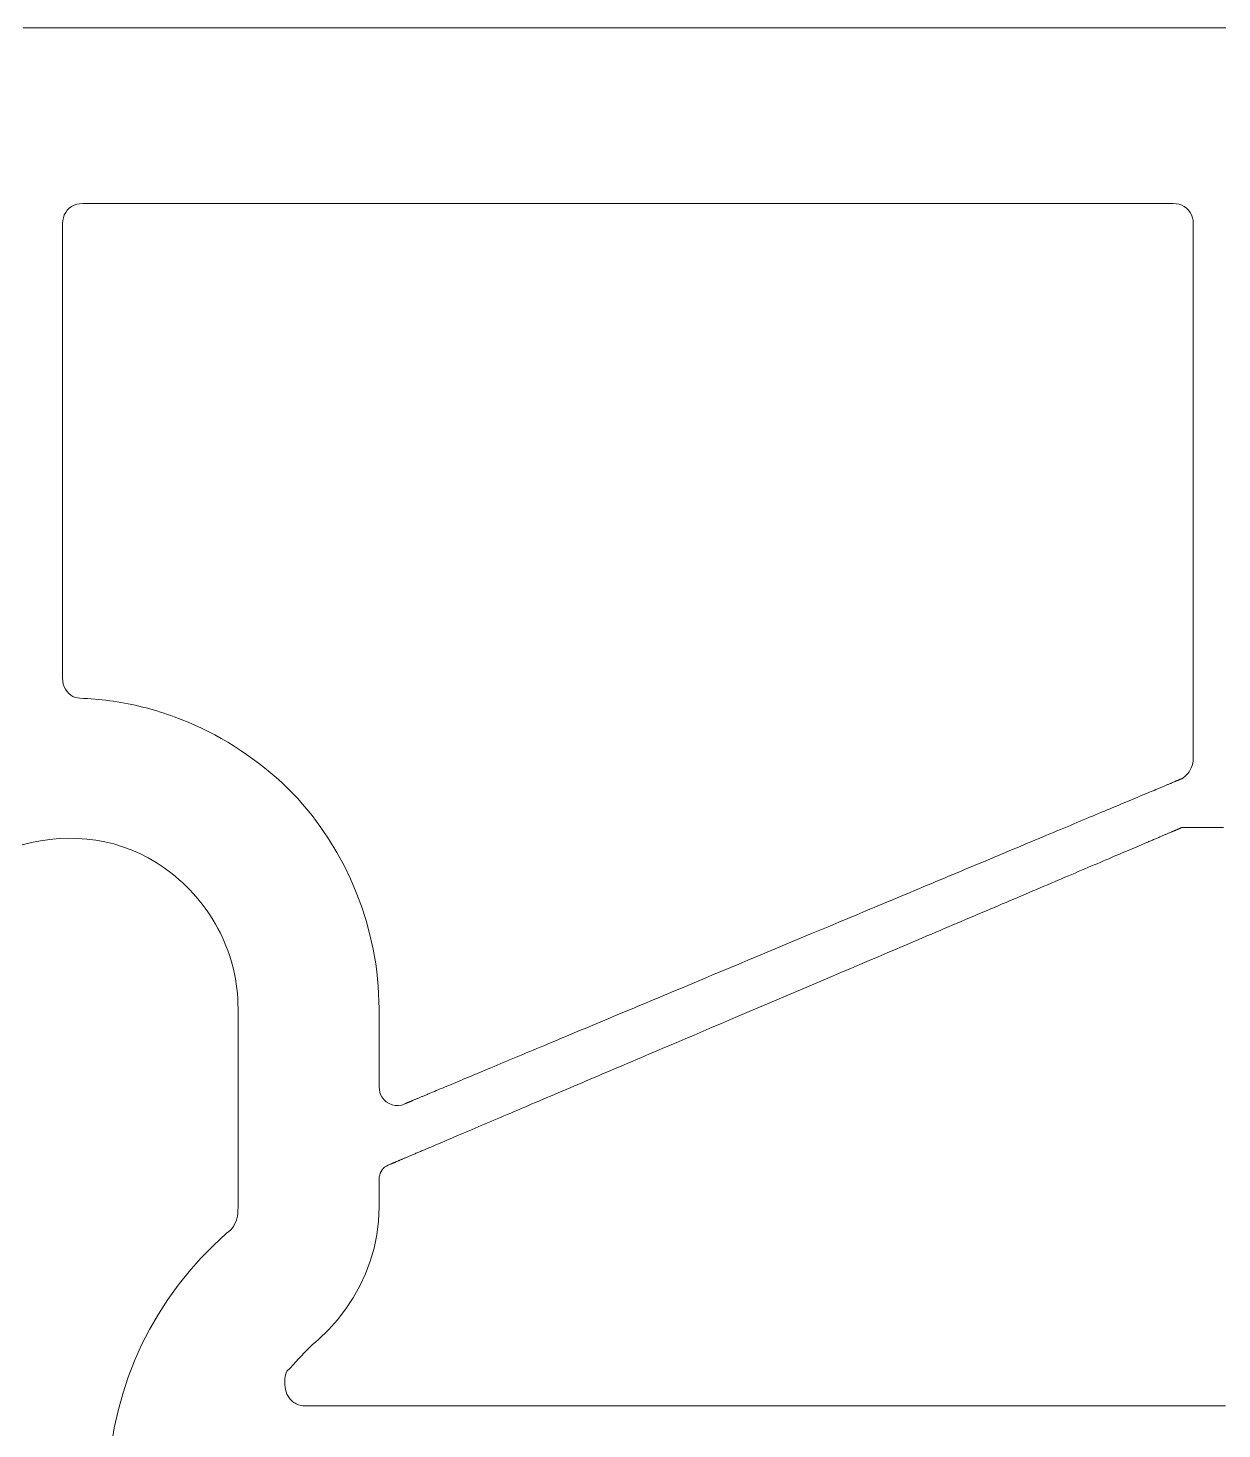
# Model space of a CAD drawing. Header units: millimetres. Extents: x -62 to 0, y 0 to 70.
# Drawn here: x -38.5 to -20.92, y 49.34 to 69.96 of the extents above; entities that cross this region are included whole.
import ezdxf

# ---------------------------------------------------------------- set-up
doc = ezdxf.new("R2010")
doc.units = ezdxf.units.MM
doc.header["$MEASUREMENT"] = 0
doc.layers.add('Layer 1', color=7, linetype='Continuous')

msp = doc.modelspace()

# ---------------------------------------------------------------- linework, layer by layer
at = {"layer": 'Layer 1', "lineweight": 18}
for points in [[(-38.566, 69.958), (-38.495, 69.958), (-38.351, 69.958), (-38.207, 69.958), (-38.063, 69.958), (-37.918, 69.958), (-37.773, 69.958), (-37.628, 69.958), (-37.482, 69.958), (-37.336, 69.958), (-37.19, 69.958), (-37.043, 69.958), (-36.896, 69.958), (-36.749, 69.958), (-36.601, 69.958), (-36.453, 69.958), (-36.305, 69.958), (-36.157, 69.958), (-36.008, 69.958), (-35.859, 69.958), (-35.71, 69.958), (-35.56, 69.958), (-35.411, 69.958), (-35.261, 69.958), (-35.11, 69.958), (-34.96, 69.958), (-34.809, 69.958), (-34.658, 69.958), (-34.507, 69.958), (-34.356, 69.958), (-34.204, 69.958), (-34.052, 69.958), (-33.9, 69.958), (-33.748, 69.958), (-33.595, 69.958), (-33.443, 69.958), (-33.29, 69.958), (-33.137, 69.958), (-32.984, 69.958), (-32.83, 69.958), (-32.677, 69.958), (-32.523, 69.958), (-32.369, 69.958), (-32.215, 69.958), (-32.061, 69.958), (-31.907, 69.958), (-31.752, 69.958), (-31.597, 69.958), (-31.443, 69.958), (-31.288, 69.958), (-31.133, 69.958), (-30.978, 69.958), (-30.822, 69.958), (-30.667, 69.958), (-30.511, 69.958), (-30.356, 69.958), (-30.2, 69.958), (-30.044, 69.958), (-29.733, 69.958), (-29.421, 69.958), (-29.108, 69.958), (-28.796, 69.958), (-28.483, 69.958), (-28.17, 69.958), (-27.857, 69.958), (-27.231, 69.958), (-26.604, 69.958), (-26.291, 69.958), (-25.978, 69.958), (-25.666, 69.958), (-25.353, 69.958), (-25.041, 69.958), (-24.729, 69.958), (-24.417, 69.958), (-24.261, 69.958), (-24.106, 69.958), (-23.95, 69.958), (-23.794, 69.958), (-23.639, 69.958), (-23.484, 69.958), (-23.329, 69.958), (-23.174, 69.958), (-23.019, 69.958), (-22.864, 69.958), (-22.709, 69.958), (-22.555, 69.958), (-22.401, 69.958), (-22.246, 69.958), (-22.092, 69.958), (-21.938, 69.958), (-21.785, 69.958), (-21.631, 69.958), (-21.478, 69.958), (-21.324, 69.958), (-21.171, 69.958), (-21.019, 69.958), (-20.866, 69.958)], [(-20.9, 58.192), (-20.93, 58.192), (-20.959, 58.192), (-20.986, 58.192), (-21.013, 58.192), (-21.04, 58.192), (-21.065, 58.192), (-21.089, 58.192), (-21.113, 58.192), (-21.135, 58.192), (-21.157, 58.192), (-21.168, 58.192), (-21.178, 58.192), (-21.188, 58.192), (-21.198, 58.192), (-21.207, 58.192), (-21.217, 58.192), (-21.226, 58.192), (-21.235, 58.192), (-21.243, 58.192), (-21.252, 58.192), (-21.26, 58.192), (-21.268, 58.192), (-21.275, 58.192), (-21.283, 58.192), (-21.29, 58.192), (-21.297, 58.192), (-21.303, 58.192), (-21.31, 58.192), (-21.316, 58.192), (-21.322, 58.192), (-21.328, 58.192), (-21.333, 58.192), (-21.338, 58.192), (-21.343, 58.192), (-21.348, 58.192), (-21.352, 58.192), (-21.356, 58.192), (-21.36, 58.192), (-21.364, 58.192), (-21.367, 58.192), (-21.37, 58.192), (-21.373, 58.192), (-21.376, 58.192), (-21.378, 58.192), (-21.38, 58.192), (-21.382, 58.192), (-21.383, 58.192), (-21.384, 58.192), (-21.385, 58.192), (-21.386, 58.192), (-21.386, 58.192), (-21.387, 58.192), (-21.398, 58.192), (-21.41, 58.192), (-21.421, 58.192), (-21.433, 58.192), (-21.444, 58.192), (-21.456, 58.192), (-21.467, 58.192), (-21.479, 58.192), (-21.49, 58.192), (-21.502, 58.192), (-21.514, 58.192), (-21.514, 58.192), (-21.514, 58.192), (-21.515, 58.192), (-21.516, 58.191), (-21.517, 58.191), (-21.518, 58.19), (-21.52, 58.189), (-21.522, 58.189), (-21.524, 58.188), (-21.527, 58.187), (-21.529, 58.185), (-21.532, 58.184), (-21.536, 58.183), (-21.539, 58.181), (-21.543, 58.18), (-21.547, 58.178), (-21.551, 58.176), (-21.556, 58.174), (-21.561, 58.172), (-21.566, 58.17), (-21.571, 58.168), (-21.576, 58.166), (-21.582, 58.163), (-21.588, 58.161), (-21.594, 58.158), (-21.601, 58.155), (-21.607, 58.152), (-21.614, 58.149), (-21.621, 58.146), (-21.629, 58.143), (-21.637, 58.14), (-21.644, 58.137), (-21.653, 58.133), (-21.661, 58.13), (-21.669, 58.126), (-21.678, 58.122), (-21.687, 58.118), (-21.697, 58.114), (-21.706, 58.11), (-21.716, 58.106), (-21.726, 58.102), (-21.736, 58.098), (-21.746, 58.093), (-21.757, 58.089), (-21.768, 58.084), (-21.779, 58.079), (-21.79, 58.075), (-21.801, 58.07), (-21.813, 58.065), (-21.825, 58.06), (-21.837, 58.055), (-21.85, 58.049), (-21.862, 58.044), (-21.875, 58.039), (-21.888, 58.033), (-21.901, 58.027), (-21.914, 58.022), (-21.928, 58.016), (-21.942, 58.01), (-21.956, 58.004), (-21.97, 57.998), (-21.985, 57.992), (-21.999, 57.986), (-22.014, 57.979), (-22.044, 57.967), (-22.075, 57.953), (-22.107, 57.94), (-22.14, 57.926), (-22.173, 57.912), (-22.207, 57.897), (-22.242, 57.882), (-22.278, 57.867), (-22.314, 57.852), (-22.351, 57.836), (-22.389, 57.82), (-22.427, 57.804), (-22.467, 57.787), (-22.507, 57.77), (-22.547, 57.753), (-22.588, 57.735), (-22.63, 57.717), (-22.673, 57.699), (-22.716, 57.681), (-22.76, 57.662), (-22.804, 57.643), (-22.85, 57.624), (-22.895, 57.605), (-22.942, 57.585), (-22.989, 57.565), (-23.036, 57.545), (-23.084, 57.524), (-23.133, 57.504), (-23.182, 57.483), (-23.232, 57.462), (-23.282, 57.44), (-23.333, 57.419), (-23.385, 57.397), (-23.437, 57.375), (-23.489, 57.352), (-23.542, 57.33), (-23.596, 57.307), (-23.65, 57.284), (-23.704, 57.261), (-23.759, 57.237), (-23.814, 57.214), (-23.87, 57.19), (-23.927, 57.166), (-23.983, 57.142), (-24.041, 57.118), (-24.098, 57.093), (-24.156, 57.069), (-24.215, 57.044), (-24.274, 57.019), (-24.333, 56.994), (-24.392, 56.968), (-24.452, 56.943), (-24.513, 56.917), (-24.573, 56.891), (-24.635, 56.865), (-24.696, 56.839), (-24.758, 56.813), (-24.82, 56.787), (-24.882, 56.76), (-24.945, 56.733), (-25.008, 56.707), (-25.071, 56.68), (-25.135, 56.653), (-25.198, 56.625), (-25.263, 56.598), (-25.327, 56.571), (-25.392, 56.543), (-25.456, 56.516), (-25.521, 56.488), (-25.587, 56.46), (-25.652, 56.433), (-25.718, 56.405), (-25.85, 56.348), (-25.983, 56.292), (-26.116, 56.235), (-26.25, 56.178), (-26.385, 56.121), (-26.52, 56.064), (-26.656, 56.006), (-26.791, 55.948), (-27.064, 55.832), (-27.337, 55.716), (-27.609, 55.6), (-27.882, 55.485), (-28.018, 55.427), (-28.153, 55.369), (-28.288, 55.312), (-28.423, 55.255), (-28.557, 55.198), (-28.69, 55.141), (-28.823, 55.084), (-28.955, 55.028), (-29.021, 55), (-29.086, 54.972), (-29.152, 54.945), (-29.217, 54.917), (-29.282, 54.889), (-29.346, 54.862), (-29.411, 54.835), (-29.475, 54.807), (-29.539, 54.78), (-29.602, 54.753), (-29.665, 54.726), (-29.728, 54.699), (-29.791, 54.673), (-29.853, 54.646), (-29.916, 54.62), (-29.977, 54.594), (-30.039, 54.568), (-30.1, 54.542), (-30.16, 54.516), (-30.221, 54.49), (-30.281, 54.465), (-30.34, 54.439), (-30.4, 54.414), (-30.459, 54.389), (-30.517, 54.364), (-30.575, 54.34), (-30.633, 54.315), (-30.69, 54.291), (-30.747, 54.267), (-30.803, 54.243), (-30.859, 54.219), (-30.914, 54.195), (-30.969, 54.172), (-31.024, 54.149), (-31.078, 54.126), (-31.131, 54.103), (-31.184, 54.081), (-31.236, 54.058), (-31.288, 54.036), (-31.34, 54.014), (-31.391, 53.993), (-31.441, 53.971), (-31.491, 53.95), (-31.54, 53.929), (-31.589, 53.908), (-31.637, 53.888), (-31.685, 53.868), (-31.732, 53.848), (-31.778, 53.828), (-31.824, 53.809), (-31.869, 53.789), (-31.913, 53.771), (-31.957, 53.752), (-32, 53.733), (-32.043, 53.715), (-32.085, 53.698), (-32.126, 53.68), (-32.167, 53.663), (-32.207, 53.646), (-32.246, 53.629), (-32.284, 53.613), (-32.322, 53.597), (-32.359, 53.581), (-32.395, 53.565), (-32.431, 53.55), (-32.466, 53.536), (-32.5, 53.521), (-32.533, 53.507), (-32.566, 53.493), (-32.598, 53.479), (-32.629, 53.466), (-32.659, 53.453), (-32.674, 53.447), (-32.689, 53.441), (-32.703, 53.435), (-32.717, 53.429), (-32.731, 53.423), (-32.745, 53.417), (-32.759, 53.411), (-32.772, 53.405), (-32.785, 53.4), (-32.798, 53.394), (-32.811, 53.389), (-32.824, 53.383), (-32.836, 53.378), (-32.848, 53.373), (-32.86, 53.368), (-32.872, 53.363), (-32.883, 53.358), (-32.894, 53.353), (-32.906, 53.349), (-32.916, 53.344), (-32.927, 53.34), (-32.937, 53.335), (-32.948, 53.331), (-32.957, 53.327), (-32.967, 53.322), (-32.977, 53.318), (-32.986, 53.314), (-32.995, 53.311), (-33.004, 53.307), (-33.012, 53.303), (-33.021, 53.3), (-33.029, 53.296), (-33.037, 53.293), (-33.044, 53.29), (-33.052, 53.286), (-33.059, 53.283), (-33.066, 53.28), (-33.073, 53.278), (-33.079, 53.275), (-33.085, 53.272), (-33.091, 53.27), (-33.097, 53.267), (-33.102, 53.265), (-33.108, 53.263), (-33.113, 53.261), (-33.117, 53.259), (-33.122, 53.257), (-33.126, 53.255), (-33.13, 53.253), (-33.134, 53.252), (-33.137, 53.25), (-33.141, 53.249), (-33.144, 53.247), (-33.146, 53.246), (-33.149, 53.245), (-33.151, 53.244), (-33.153, 53.243), (-33.155, 53.243), (-33.156, 53.242), (-33.157, 53.242), (-33.158, 53.241), (-33.159, 53.241), (-33.159, 53.241), (-33.16, 53.241), (-33.192, 53.228), (-33.221, 53.213), (-33.246, 53.196), (-33.267, 53.178), (-33.284, 53.157), (-33.299, 53.134), (-33.31, 53.108), (-33.319, 53.081), (-33.325, 53.052), (-33.328, 53.02), (-33.329, 52.987), (-33.329, 52.978), (-33.329, 52.954), (-33.329, 52.917), (-33.329, 52.872), (-33.329, 52.822), (-33.329, 52.77), (-33.329, 52.72), (-33.329, 52.675), (-33.329, 52.639), (-33.329, 52.615), (-33.329, 52.606), (-33.337, 52.4), (-33.362, 52.199), (-33.402, 52.003), (-33.457, 51.812), (-33.527, 51.627), (-33.611, 51.448), (-33.708, 51.276), (-33.818, 51.111), (-33.94, 50.952), (-34.074, 50.802), (-34.218, 50.659), (-34.264, 50.623), (-34.307, 50.586), (-34.349, 50.546), (-34.39, 50.506), (-34.431, 50.464), (-34.472, 50.42), (-34.512, 50.376), (-34.553, 50.331), (-34.595, 50.286), (-34.639, 50.24), (-34.684, 50.194), (-34.695, 50.169), (-34.703, 50.143), (-34.709, 50.116), (-34.714, 50.086), (-34.716, 50.056), (-34.716, 50.024), (-34.714, 49.991), (-34.709, 49.958), (-34.703, 49.924), (-34.695, 49.889), (-34.684, 49.855), (-34.676, 49.84), (-34.668, 49.825), (-34.658, 49.811), (-34.647, 49.796), (-34.636, 49.782), (-34.624, 49.769), (-34.61, 49.756), (-34.596, 49.744), (-34.581, 49.733), (-34.565, 49.723), (-34.549, 49.714), (-34.531, 49.705), (-34.513, 49.699), (-34.493, 49.693), (-34.473, 49.689), (-34.452, 49.686), (-34.43, 49.686), (-34.43, 49.686), (-34.43, 49.686), (-34.429, 49.686), (-34.429, 49.686), (-34.428, 49.686), (-34.428, 49.686), (-34.427, 49.686), (-34.426, 49.686), (-34.424, 49.686), (-34.423, 49.686), (-34.421, 49.686), (-34.42, 49.686), (-34.418, 49.686), (-34.416, 49.686), (-34.414, 49.686), (-34.412, 49.686), (-34.41, 49.686), (-34.407, 49.686), (-34.405, 49.686), (-34.402, 49.686), (-34.399, 49.686), (-34.396, 49.686), (-34.393, 49.686), (-34.389, 49.686), (-34.386, 49.686), (-34.382, 49.686), (-34.379, 49.686), (-34.375, 49.686), (-34.371, 49.686), (-34.367, 49.686), (-34.363, 49.686), (-34.358, 49.686), (-34.354, 49.686), (-34.349, 49.686), (-34.344, 49.686), (-34.339, 49.686), (-34.334, 49.686), (-34.329, 49.686), (-34.324, 49.686), (-34.318, 49.686), (-34.313, 49.686), (-34.307, 49.686), (-34.301, 49.686), (-34.295, 49.686), (-34.289, 49.686), (-34.283, 49.686), (-34.277, 49.686), (-34.27, 49.686), (-34.263, 49.686), (-34.257, 49.686), (-34.25, 49.686), (-34.243, 49.686), (-34.236, 49.686), (-34.228, 49.686), (-34.221, 49.686), (-34.213, 49.686), (-34.206, 49.686), (-34.198, 49.686), (-34.19, 49.686), (-34.182, 49.686), (-34.174, 49.686), (-34.166, 49.686), (-34.157, 49.686), (-34.149, 49.686), (-34.14, 49.686), (-34.131, 49.686), (-34.122, 49.686), (-34.113, 49.686), (-34.104, 49.686), (-34.095, 49.686), (-34.085, 49.686), (-34.076, 49.686), (-34.066, 49.686), (-34.056, 49.686), (-34.046, 49.686), (-34.036, 49.686), (-34.026, 49.686), (-34.016, 49.686), (-34.005, 49.686), (-33.995, 49.686), (-33.984, 49.686), (-33.974, 49.686), (-33.963, 49.686), (-33.952, 49.686), (-33.941, 49.686), (-33.929, 49.686), (-33.918, 49.686), (-33.906, 49.686), (-33.895, 49.686), (-33.883, 49.686), (-33.871, 49.686), (-33.859, 49.686), (-33.847, 49.686), (-33.835, 49.686), (-33.823, 49.686), (-33.81, 49.686), (-33.798, 49.686), (-33.785, 49.686), (-33.772, 49.686), (-33.76, 49.686), (-33.747, 49.686), (-33.733, 49.686), (-33.72, 49.686), (-33.707, 49.686), (-33.693, 49.686), (-33.68, 49.686), (-33.666, 49.686), (-33.652, 49.686), (-33.638, 49.686), (-33.624, 49.686), (-33.61, 49.686), (-33.596, 49.686), (-33.582, 49.686), (-33.567, 49.686), (-33.553, 49.686), (-33.538, 49.686), (-33.523, 49.686), (-33.508, 49.686), (-33.493, 49.686), (-33.478, 49.686), (-33.447, 49.686), (-33.416, 49.686), (-33.385, 49.686), (-33.353, 49.686), (-33.32, 49.686), (-33.288, 49.686), (-33.255, 49.686), (-33.221, 49.686), (-33.187, 49.686), (-33.152, 49.686), (-33.117, 49.686), (-33.082, 49.686), (-33.046, 49.686), (-33.01, 49.686), (-32.974, 49.686), (-32.937, 49.686), (-32.9, 49.686), (-32.862, 49.686), (-32.824, 49.686), (-32.785, 49.686), (-32.746, 49.686), (-32.707, 49.686), (-32.667, 49.686), (-32.627, 49.686), (-32.587, 49.686), (-32.546, 49.686), (-32.504, 49.686), (-32.463, 49.686), (-32.421, 49.686), (-32.378, 49.686), (-32.336, 49.686), (-32.293, 49.686), (-32.249, 49.686), (-32.205, 49.686), (-32.161, 49.686), (-32.116, 49.686), (-32.072, 49.686), (-32.026, 49.686), (-31.981, 49.686), (-31.935, 49.686), (-31.888, 49.686), (-31.842, 49.686), (-31.794, 49.686), (-31.747, 49.686), (-31.699, 49.686), (-31.651, 49.686), (-31.603, 49.686), (-31.554, 49.686), (-31.505, 49.686), (-31.456, 49.686), (-31.406, 49.686), (-31.356, 49.686), (-31.306, 49.686), (-31.255, 49.686), (-31.204, 49.686), (-31.153, 49.686), (-31.101, 49.686), (-31.049, 49.686), (-30.997, 49.686), (-30.944, 49.686), (-30.891, 49.686), (-30.838, 49.686), (-30.785, 49.686), (-30.731, 49.686), (-30.677, 49.686), (-30.622, 49.686), (-30.568, 49.686), (-30.513, 49.686), (-30.458, 49.686), (-30.402, 49.686), (-30.346, 49.686), (-30.29, 49.686), (-30.234, 49.686), (-30.177, 49.686), (-30.12, 49.686), (-30.063, 49.686), (-30.006, 49.686), (-29.948, 49.686), (-29.89, 49.686), (-29.832, 49.686), (-29.773, 49.686), (-29.714, 49.686), (-29.655, 49.686), (-29.596, 49.686), (-29.537, 49.686), (-29.477, 49.686), (-29.417, 49.686), (-29.357, 49.686), (-29.296, 49.686), (-29.235, 49.686), (-29.174, 49.686), (-29.113, 49.686), (-29.052, 49.686), (-28.99, 49.686), (-28.928, 49.686), (-28.866, 49.686), (-28.804, 49.686), (-28.741, 49.686), (-28.678, 49.686), (-28.615, 49.686), (-28.552, 49.686), (-28.489, 49.686), (-28.425, 49.686), (-28.361, 49.686), (-28.297, 49.686), (-28.233, 49.686), (-28.168, 49.686), (-28.104, 49.686), (-28.039, 49.686), (-27.974, 49.686), (-27.908, 49.686), (-27.843, 49.686), (-27.777, 49.686), (-27.712, 49.686), (-27.646, 49.686), (-27.579, 49.686), (-27.513, 49.686), (-27.446, 49.686), (-27.38, 49.686), (-27.313, 49.686), (-27.246, 49.686), (-27.179, 49.686), (-27.111, 49.686), (-27.044, 49.686), (-26.976, 49.686), (-26.908, 49.686), (-26.84, 49.686), (-26.772, 49.686), (-26.703, 49.686), (-26.635, 49.686), (-26.566, 49.686), (-26.498, 49.686), (-26.429, 49.686), (-26.36, 49.686), (-26.29, 49.686), (-26.221, 49.686), (-26.152, 49.686), (-26.082, 49.686), (-26.012, 49.686), (-25.942, 49.686), (-25.872, 49.686), (-25.802, 49.686), (-25.732, 49.686), (-25.662, 49.686), (-25.591, 49.686), (-25.52, 49.686), (-25.379, 49.686), (-25.237, 49.686), (-25.095, 49.686), (-24.952, 49.686), (-24.809, 49.686), (-24.665, 49.686), (-24.521, 49.686), (-24.377, 49.686), (-24.233, 49.686), (-24.088, 49.686), (-23.943, 49.686), (-23.798, 49.686), (-23.652, 49.686), (-23.507, 49.686), (-23.361, 49.686), (-23.215, 49.686), (-23.068, 49.686), (-22.922, 49.686), (-22.775, 49.686), (-22.482, 49.686), (-22.188, 49.686), (-21.895, 49.686), (-21.601, 49.686), (-21.307, 49.686), (-21.014, 49.686), (-20.867, 49.686)], [(-37.267, 49.104), (-37.225, 49.36), (-37.17, 49.612), (-37.102, 49.861), (-37.021, 50.105), (-36.928, 50.345), (-36.823, 50.58), (-36.706, 50.809), (-36.577, 51.032), (-36.437, 51.249), (-36.286, 51.46), (-36.123, 51.663), (-35.95, 51.858), (-35.767, 52.046), (-35.573, 52.225), (-35.541, 52.249), (-35.512, 52.275), (-35.488, 52.304), (-35.467, 52.334), (-35.449, 52.367), (-35.434, 52.401), (-35.423, 52.438), (-35.414, 52.477), (-35.409, 52.518), (-35.405, 52.561), (-35.404, 52.606), (-35.404, 52.606), (-35.404, 52.608), (-35.404, 52.611), (-35.404, 52.614), (-35.404, 52.619), (-35.404, 52.624), (-35.404, 52.631), (-35.404, 52.639), (-35.404, 52.656), (-35.404, 52.678), (-35.404, 52.703), (-35.404, 52.731), (-35.404, 52.763), (-35.404, 52.797), (-35.404, 52.835), (-35.404, 52.875), (-35.404, 52.918), (-35.404, 52.964), (-35.404, 53.012), (-35.404, 53.062), (-35.404, 53.114), (-35.404, 53.169), (-35.404, 53.225), (-35.404, 53.283), (-35.404, 53.343), (-35.404, 53.404), (-35.404, 53.466), (-35.404, 53.53), (-35.404, 53.66), (-35.404, 53.794), (-35.404, 53.929), (-35.404, 54.066), (-35.404, 54.203), (-35.404, 54.338), (-35.404, 54.472), (-35.404, 54.602), (-35.404, 54.666), (-35.404, 54.728), (-35.404, 54.789), (-35.404, 54.849), (-35.404, 54.907), (-35.404, 54.963), (-35.404, 55.017), (-35.404, 55.07), (-35.404, 55.12), (-35.404, 55.168), (-35.404, 55.213), (-35.404, 55.257), (-35.404, 55.297), (-35.404, 55.334), (-35.404, 55.369), (-35.404, 55.401), (-35.404, 55.429), (-35.404, 55.454), (-35.404, 55.475), (-35.404, 55.493), (-35.404, 55.501), (-35.404, 55.507), (-35.404, 55.513), (-35.404, 55.518), (-35.404, 55.521), (-35.404, 55.524), (-35.404, 55.525), (-35.404, 55.526), (-35.405, 55.601), (-35.409, 55.676), (-35.414, 55.75), (-35.422, 55.823), (-35.431, 55.896), (-35.443, 55.968), (-35.457, 56.04), (-35.473, 56.111), (-35.491, 56.181), (-35.511, 56.25), (-35.532, 56.318), (-35.556, 56.386), (-35.582, 56.453), (-35.609, 56.519), (-35.638, 56.583), (-35.669, 56.647), (-35.701, 56.71), (-35.736, 56.772), (-35.772, 56.833), (-35.809, 56.893), (-35.849, 56.952), (-35.89, 57.009), (-35.932, 57.066), (-35.976, 57.121), (-36.021, 57.175), (-36.068, 57.227), (-36.116, 57.279), (-36.166, 57.329), (-36.217, 57.378), (-36.27, 57.425), (-36.323, 57.471), (-36.378, 57.515), (-36.492, 57.601), (-36.609, 57.679), (-36.729, 57.749), (-36.852, 57.811), (-36.977, 57.865), (-37.105, 57.912), (-37.234, 57.952), (-37.366, 57.983), (-37.498, 58.008), (-37.632, 58.024), (-37.767, 58.034), (-37.902, 58.036), (-38.038, 58.031), (-38.174, 58.018), (-38.31, 57.999), (-38.445, 57.972), (-38.58, 57.938)]]:
    msp.add_lwpolyline(points, dxfattribs=at)
msp.add_lwpolyline([(-33.329, 55.526), (-33.329, 55.523), (-33.329, 55.513), (-33.329, 55.498), (-33.329, 55.477), (-33.329, 55.451), (-33.329, 55.421), (-33.329, 55.386), (-33.329, 55.347), (-33.329, 55.306), (-33.329, 55.261), (-33.329, 55.164), (-33.329, 55.061), (-33.329, 54.955), (-33.329, 54.848), (-33.329, 54.745), (-33.329, 54.648), (-33.329, 54.604), (-33.329, 54.562), (-33.329, 54.523), (-33.329, 54.489), (-33.329, 54.458), (-33.329, 54.432), (-33.329, 54.412), (-33.329, 54.396), (-33.329, 54.387), (-33.329, 54.383), (-33.324, 54.328), (-33.31, 54.277), (-33.287, 54.232), (-33.257, 54.192), (-33.222, 54.159), (-33.181, 54.133), (-33.137, 54.115), (-33.091, 54.105), (-33.043, 54.103), (-32.995, 54.111), (-32.948, 54.129), (-32.948, 54.129), (-32.947, 54.13), (-32.947, 54.13), (-32.946, 54.13), (-32.945, 54.131), (-32.943, 54.131), (-32.942, 54.132), (-32.94, 54.133), (-32.937, 54.134), (-32.935, 54.135), (-32.932, 54.136), (-32.929, 54.137), (-32.926, 54.138), (-32.923, 54.14), (-32.919, 54.141), (-32.915, 54.143), (-32.911, 54.145), (-32.906, 54.147), (-32.902, 54.149), (-32.897, 54.151), (-32.892, 54.153), (-32.886, 54.155), (-32.881, 54.157), (-32.875, 54.16), (-32.869, 54.162), (-32.862, 54.165), (-32.856, 54.168), (-32.849, 54.171), (-32.842, 54.174), (-32.835, 54.177), (-32.827, 54.18), (-32.819, 54.183), (-32.812, 54.186), (-32.803, 54.19), (-32.795, 54.193), (-32.786, 54.197), (-32.777, 54.201), (-32.768, 54.205), (-32.759, 54.208), (-32.749, 54.212), (-32.74, 54.216), (-32.73, 54.221), (-32.719, 54.225), (-32.709, 54.229), (-32.698, 54.234), (-32.688, 54.238), (-32.677, 54.243), (-32.665, 54.248), (-32.654, 54.252), (-32.642, 54.257), (-32.63, 54.262), (-32.618, 54.267), (-32.606, 54.273), (-32.593, 54.278), (-32.58, 54.283), (-32.567, 54.289), (-32.541, 54.3), (-32.514, 54.311), (-32.486, 54.323), (-32.457, 54.335), (-32.427, 54.347), (-32.396, 54.36), (-32.365, 54.373), (-32.333, 54.387), (-32.3, 54.4), (-32.267, 54.414), (-32.233, 54.429), (-32.198, 54.443), (-32.162, 54.458), (-32.126, 54.473), (-32.088, 54.489), (-32.051, 54.505), (-32.012, 54.521), (-31.973, 54.537), (-31.933, 54.554), (-31.893, 54.571), (-31.852, 54.588), (-31.81, 54.605), (-31.767, 54.623), (-31.724, 54.641), (-31.681, 54.659), (-31.636, 54.678), (-31.591, 54.697), (-31.546, 54.716), (-31.5, 54.735), (-31.453, 54.755), (-31.406, 54.774), (-31.358, 54.794), (-31.31, 54.815), (-31.261, 54.835), (-31.211, 54.856), (-31.161, 54.877), (-31.111, 54.898), (-31.06, 54.919), (-31.008, 54.941), (-30.956, 54.962), (-30.904, 54.984), (-30.851, 55.007), (-30.797, 55.029), (-30.743, 55.051), (-30.689, 55.074), (-30.634, 55.097), (-30.579, 55.12), (-30.523, 55.144), (-30.467, 55.167), (-30.41, 55.191), (-30.353, 55.215), (-30.296, 55.239), (-30.238, 55.263), (-30.18, 55.287), (-30.121, 55.312), (-30.063, 55.336), (-30.003, 55.361), (-29.944, 55.386), (-29.884, 55.411), (-29.823, 55.436), (-29.763, 55.462), (-29.702, 55.487), (-29.641, 55.513), (-29.579, 55.538), (-29.517, 55.564), (-29.455, 55.59), (-29.393, 55.616), (-29.33, 55.643), (-29.267, 55.669), (-29.204, 55.695), (-29.14, 55.722), (-29.077, 55.748), (-29.013, 55.775), (-28.949, 55.802), (-28.82, 55.856), (-28.69, 55.91), (-28.56, 55.965), (-28.429, 56.019), (-28.297, 56.075), (-28.165, 56.13), (-28.032, 56.185), (-27.899, 56.241), (-27.766, 56.297), (-27.499, 56.408), (-27.231, 56.52), (-26.963, 56.633), (-26.695, 56.744), (-26.562, 56.8), (-26.429, 56.856), (-26.297, 56.911), (-26.164, 56.966), (-26.033, 57.022), (-25.902, 57.076), (-25.771, 57.131), (-25.642, 57.185), (-25.513, 57.239), (-25.449, 57.266), (-25.385, 57.293), (-25.321, 57.319), (-25.258, 57.346), (-25.194, 57.372), (-25.131, 57.398), (-25.069, 57.425), (-25.006, 57.451), (-24.944, 57.477), (-24.882, 57.503), (-24.821, 57.528), (-24.76, 57.554), (-24.699, 57.579), (-24.638, 57.605), (-24.578, 57.63), (-24.518, 57.655), (-24.458, 57.68), (-24.399, 57.705), (-24.34, 57.729), (-24.282, 57.754), (-24.223, 57.778), (-24.166, 57.802), (-24.108, 57.826), (-24.051, 57.85), (-23.995, 57.874), (-23.939, 57.897), (-23.883, 57.921), (-23.828, 57.944), (-23.773, 57.967), (-23.718, 57.99), (-23.664, 58.012), (-23.611, 58.034), (-23.558, 58.057), (-23.505, 58.079), (-23.453, 58.1), (-23.402, 58.122), (-23.351, 58.143), (-23.3, 58.164), (-23.25, 58.185), (-23.201, 58.206), (-23.152, 58.226), (-23.103, 58.247), (-23.056, 58.267), (-23.008, 58.286), (-22.962, 58.306), (-22.916, 58.325), (-22.87, 58.344), (-22.825, 58.363), (-22.781, 58.382), (-22.737, 58.4), (-22.694, 58.418), (-22.652, 58.436), (-22.61, 58.453), (-22.569, 58.47), (-22.528, 58.487), (-22.488, 58.504), (-22.449, 58.52), (-22.411, 58.536), (-22.373, 58.552), (-22.336, 58.568), (-22.3, 58.583), (-22.264, 58.598), (-22.229, 58.612), (-22.195, 58.627), (-22.161, 58.641), (-22.128, 58.654), (-22.096, 58.668), (-22.065, 58.681), (-22.035, 58.694), (-22.005, 58.706), (-21.976, 58.718), (-21.948, 58.73), (-21.921, 58.741), (-21.894, 58.752), (-21.881, 58.758), (-21.868, 58.763), (-21.856, 58.768), (-21.843, 58.774), (-21.831, 58.779), (-21.819, 58.784), (-21.808, 58.789), (-21.796, 58.793), (-21.785, 58.798), (-21.774, 58.803), (-21.763, 58.807), (-21.752, 58.812), (-21.742, 58.816), (-21.732, 58.82), (-21.722, 58.825), (-21.712, 58.829), (-21.703, 58.833), (-21.693, 58.836), (-21.684, 58.84), (-21.675, 58.844), (-21.667, 58.848), (-21.658, 58.851), (-21.65, 58.855), (-21.642, 58.858), (-21.634, 58.861), (-21.627, 58.864), (-21.619, 58.867), (-21.612, 58.87), (-21.606, 58.873), (-21.599, 58.876), (-21.593, 58.879), (-21.587, 58.881), (-21.581, 58.884), (-21.575, 58.886), (-21.57, 58.888), (-21.565, 58.89), (-21.56, 58.892), (-21.555, 58.894), (-21.551, 58.896), (-21.546, 58.898), (-21.542, 58.9), (-21.539, 58.901), (-21.535, 58.903), (-21.532, 58.904), (-21.529, 58.905), (-21.527, 58.906), (-21.524, 58.907), (-21.522, 58.908), (-21.52, 58.909), (-21.518, 58.91), (-21.517, 58.91), (-21.516, 58.911), (-21.515, 58.911), (-21.514, 58.911), (-21.514, 58.912), (-21.514, 58.912), (-21.491, 58.925), (-21.468, 58.943), (-21.446, 58.963), (-21.425, 58.987), (-21.406, 59.014), (-21.389, 59.043), (-21.374, 59.073), (-21.361, 59.106), (-21.352, 59.139), (-21.346, 59.173), (-21.344, 59.208), (-21.344, 59.208), (-21.344, 59.209), (-21.344, 59.211), (-21.344, 59.214), (-21.344, 59.217), (-21.344, 59.221), (-21.344, 59.225), (-21.344, 59.23), (-21.344, 59.236), (-21.344, 59.243), (-21.344, 59.25), (-21.344, 59.258), (-21.344, 59.267), (-21.344, 59.276), (-21.344, 59.286), (-21.344, 59.296), (-21.344, 59.307), (-21.344, 59.319), (-21.344, 59.332), (-21.344, 59.345), (-21.344, 59.358), (-21.344, 59.372), (-21.344, 59.387), (-21.344, 59.402), (-21.344, 59.418), (-21.344, 59.435), (-21.344, 59.452), (-21.344, 59.47), (-21.344, 59.488), (-21.344, 59.507), (-21.344, 59.526), (-21.344, 59.546), (-21.344, 59.567), (-21.344, 59.588), (-21.344, 59.609), (-21.344, 59.631), (-21.344, 59.654), (-21.344, 59.677), (-21.344, 59.7), (-21.344, 59.724), (-21.344, 59.749), (-21.344, 59.774), (-21.344, 59.8), (-21.344, 59.826), (-21.344, 59.852), (-21.344, 59.879), (-21.344, 59.906), (-21.344, 59.934), (-21.344, 59.963), (-21.344, 59.991), (-21.344, 60.021), (-21.344, 60.05), (-21.344, 60.08), (-21.344, 60.111), (-21.344, 60.142), (-21.344, 60.173), (-21.344, 60.205), (-21.344, 60.237), (-21.344, 60.27), (-21.344, 60.302), (-21.344, 60.336), (-21.344, 60.369), (-21.344, 60.403), (-21.344, 60.438), (-21.344, 60.473), (-21.344, 60.508), (-21.344, 60.579), (-21.344, 60.652), (-21.344, 60.726), (-21.344, 60.801), (-21.344, 60.877), (-21.344, 60.955), (-21.344, 61.034), (-21.344, 61.113), (-21.344, 61.194), (-21.344, 61.276), (-21.344, 61.359), (-21.344, 61.443), (-21.344, 61.527), (-21.344, 61.613), (-21.344, 61.699), (-21.344, 61.785), (-21.344, 61.873), (-21.344, 61.961), (-21.344, 62.05), (-21.344, 62.139), (-21.344, 62.229), (-21.344, 62.319), (-21.344, 62.41), (-21.344, 62.592), (-21.344, 62.775), (-21.344, 62.959), (-21.344, 63.144), (-21.344, 63.328), (-21.344, 63.512), (-21.344, 63.696), (-21.344, 63.878), (-21.344, 63.969), (-21.344, 64.059), (-21.344, 64.149), (-21.344, 64.238), (-21.344, 64.327), (-21.344, 64.415), (-21.344, 64.502), (-21.344, 64.589), (-21.344, 64.675), (-21.344, 64.761), (-21.344, 64.845), (-21.344, 64.929), (-21.344, 65.012), (-21.344, 65.093), (-21.344, 65.174), (-21.344, 65.254), (-21.344, 65.333), (-21.344, 65.41), (-21.344, 65.487), (-21.344, 65.562), (-21.344, 65.636), (-21.344, 65.709), (-21.344, 65.78), (-21.344, 65.815), (-21.344, 65.85), (-21.344, 65.884), (-21.344, 65.918), (-21.344, 65.952), (-21.344, 65.985), (-21.344, 66.018), (-21.344, 66.051), (-21.344, 66.083), (-21.344, 66.115), (-21.344, 66.146), (-21.344, 66.177), (-21.344, 66.207), (-21.344, 66.237), (-21.344, 66.267), (-21.344, 66.296), (-21.344, 66.325), (-21.344, 66.353), (-21.344, 66.381), (-21.344, 66.409), (-21.344, 66.436), (-21.344, 66.462), (-21.344, 66.488), (-21.344, 66.514), (-21.344, 66.539), (-21.344, 66.563), (-21.344, 66.587), (-21.344, 66.611), (-21.344, 66.634), (-21.344, 66.657), (-21.344, 66.679), (-21.344, 66.7), (-21.344, 66.721), (-21.344, 66.742), (-21.344, 66.761), (-21.344, 66.781), (-21.344, 66.8), (-21.344, 66.818), (-21.344, 66.836), (-21.344, 66.853), (-21.344, 66.869), (-21.344, 66.885), (-21.344, 66.901), (-21.344, 66.915), (-21.344, 66.93), (-21.344, 66.943), (-21.344, 66.956), (-21.344, 66.969), (-21.344, 66.98), (-21.344, 66.991), (-21.344, 67.002), (-21.344, 67.012), (-21.344, 67.021), (-21.344, 67.03), (-21.344, 67.037), (-21.344, 67.045), (-21.344, 67.051), (-21.344, 67.057), (-21.344, 67.062), (-21.344, 67.067), (-21.344, 67.071), (-21.344, 67.074), (-21.344, 67.077), (-21.344, 67.078), (-21.344, 67.079), (-21.344, 67.08), (-21.347, 67.125), (-21.356, 67.167), (-21.371, 67.207), (-21.39, 67.244), (-21.415, 67.276), (-21.444, 67.305), (-21.477, 67.33), (-21.513, 67.349), (-21.553, 67.364), (-21.596, 67.373), (-21.641, 67.376), (-21.641, 67.376), (-21.641, 67.376), (-21.642, 67.376), (-21.644, 67.376), (-21.645, 67.376), (-21.647, 67.376), (-21.65, 67.376), (-21.652, 67.376), (-21.655, 67.376), (-21.659, 67.376), (-21.663, 67.376), (-21.667, 67.376), (-21.671, 67.376), (-21.676, 67.376), (-21.681, 67.376), (-21.687, 67.376), (-21.693, 67.376), (-21.699, 67.376), (-21.705, 67.376), (-21.712, 67.376), (-21.719, 67.376), (-21.727, 67.376), (-21.735, 67.376), (-21.743, 67.376), (-21.752, 67.376), (-21.761, 67.376), (-21.77, 67.376), (-21.779, 67.376), (-21.789, 67.376), (-21.8, 67.376), (-21.81, 67.376), (-21.821, 67.376), (-21.832, 67.376), (-21.844, 67.376), (-21.855, 67.376), (-21.868, 67.376), (-21.88, 67.376), (-21.893, 67.376), (-21.906, 67.376), (-21.919, 67.376), (-21.933, 67.376), (-21.947, 67.376), (-21.961, 67.376), (-21.976, 67.376), (-21.991, 67.376), (-22.006, 67.376), (-22.022, 67.376), (-22.037, 67.376), (-22.054, 67.376), (-22.07, 67.376), (-22.087, 67.376), (-22.104, 67.376), (-22.121, 67.376), (-22.139, 67.376), (-22.157, 67.376), (-22.175, 67.376), (-22.193, 67.376), (-22.212, 67.376), (-22.231, 67.376), (-22.25, 67.376), (-22.27, 67.376), (-22.29, 67.376), (-22.31, 67.376), (-22.33, 67.376), (-22.351, 67.376), (-22.372, 67.376), (-22.393, 67.376), (-22.415, 67.376), (-22.437, 67.376), (-22.459, 67.376), (-22.481, 67.376), (-22.504, 67.376), (-22.526, 67.376), (-22.55, 67.376), (-22.573, 67.376), (-22.597, 67.376), (-22.621, 67.376), (-22.645, 67.376), (-22.669, 67.376), (-22.694, 67.376), (-22.719, 67.376), (-22.744, 67.376), (-22.769, 67.376), (-22.795, 67.376), (-22.821, 67.376), (-22.847, 67.376), (-22.873, 67.376), (-22.9, 67.376), (-22.927, 67.376), (-22.954, 67.376), (-22.982, 67.376), (-23.009, 67.376), (-23.037, 67.376), (-23.065, 67.376), (-23.093, 67.376), (-23.122, 67.376), (-23.151, 67.376), (-23.18, 67.376), (-23.209, 67.376), (-23.238, 67.376), (-23.268, 67.376), (-23.298, 67.376), (-23.328, 67.376), (-23.358, 67.376), (-23.389, 67.376), (-23.42, 67.376), (-23.451, 67.376), (-23.482, 67.376), (-23.513, 67.376), (-23.545, 67.376), (-23.577, 67.376), (-23.609, 67.376), (-23.641, 67.376), (-23.673, 67.376), (-23.706, 67.376), (-23.739, 67.376), (-23.772, 67.376), (-23.805, 67.376), (-23.839, 67.376), (-23.872, 67.376), (-23.906, 67.376), (-23.94, 67.376), (-23.975, 67.376), (-24.009, 67.376), (-24.044, 67.376), (-24.078, 67.376), (-24.113, 67.376), (-24.149, 67.376), (-24.184, 67.376), (-24.219, 67.376), (-24.255, 67.376), (-24.291, 67.376), (-24.327, 67.376), (-24.363, 67.376), (-24.4, 67.376), (-24.436, 67.376), (-24.51, 67.376), (-24.585, 67.376), (-24.66, 67.376), (-24.735, 67.376), (-24.812, 67.376), (-24.889, 67.376), (-24.966, 67.376), (-25.045, 67.376), (-25.123, 67.376), (-25.203, 67.376), (-25.283, 67.376), (-25.363, 67.376), (-25.444, 67.376), (-25.526, 67.376), (-25.608, 67.376), (-25.691, 67.376), (-25.774, 67.376), (-25.858, 67.376), (-25.942, 67.376), (-26.027, 67.376), (-26.112, 67.376), (-26.197, 67.376), (-26.283, 67.376), (-26.37, 67.376), (-26.456, 67.376), (-26.544, 67.376), (-26.631, 67.376), (-26.719, 67.376), (-26.807, 67.376), (-26.896, 67.376), (-26.985, 67.376), (-27.075, 67.376), (-27.164, 67.376), (-27.254, 67.376), (-27.345, 67.376), (-27.435, 67.376), (-27.526, 67.376), (-27.617, 67.376), (-27.709, 67.376), (-27.8, 67.376), (-27.892, 67.376), (-27.984, 67.376), (-28.076, 67.376), (-28.169, 67.376), (-28.262, 67.376), (-28.354, 67.376), (-28.541, 67.376), (-28.727, 67.376), (-28.914, 67.376), (-29.102, 67.376), (-29.29, 67.376), (-29.666, 67.376), (-30.042, 67.376), (-30.23, 67.376), (-30.417, 67.376), (-30.604, 67.376), (-30.791, 67.376), (-30.977, 67.376), (-31.07, 67.376), (-31.163, 67.376), (-31.255, 67.376), (-31.347, 67.376), (-31.44, 67.376), (-31.531, 67.376), (-31.623, 67.376), (-31.714, 67.376), (-31.806, 67.376), (-31.896, 67.376), (-31.987, 67.376), (-32.077, 67.376), (-32.167, 67.376), (-32.257, 67.376), (-32.346, 67.376), (-32.436, 67.376), (-32.524, 67.376), (-32.613, 67.376), (-32.701, 67.376), (-32.788, 67.376), (-32.875, 67.376), (-32.962, 67.376), (-33.049, 67.376), (-33.135, 67.376), (-33.22, 67.376), (-33.305, 67.376), (-33.39, 67.376), (-33.474, 67.376), (-33.558, 67.376), (-33.641, 67.376), (-33.724, 67.376), (-33.806, 67.376), (-33.887, 67.376), (-33.968, 67.376), (-34.049, 67.376), (-34.129, 67.376), (-34.208, 67.376), (-34.287, 67.376), (-34.365, 67.376), (-34.443, 67.376), (-34.52, 67.376), (-34.596, 67.376), (-34.672, 67.376), (-34.747, 67.376), (-34.822, 67.376), (-34.895, 67.376), (-34.932, 67.376), (-34.968, 67.376), (-35.005, 67.376), (-35.041, 67.376), (-35.077, 67.376), (-35.112, 67.376), (-35.148, 67.376), (-35.183, 67.376), (-35.218, 67.376), (-35.253, 67.376), (-35.288, 67.376), (-35.323, 67.376), (-35.357, 67.376), (-35.391, 67.376), (-35.425, 67.376), (-35.459, 67.376), (-35.493, 67.376), (-35.526, 67.376), (-35.56, 67.376), (-35.593, 67.376), (-35.626, 67.376), (-35.658, 67.376), (-35.691, 67.376), (-35.723, 67.376), (-35.755, 67.376), (-35.787, 67.376), (-35.818, 67.376), (-35.85, 67.376), (-35.881, 67.376), (-35.912, 67.376), (-35.943, 67.376), (-35.973, 67.376), (-36.004, 67.376), (-36.034, 67.376), (-36.064, 67.376), (-36.093, 67.376), (-36.123, 67.376), (-36.152, 67.376), (-36.181, 67.376), (-36.21, 67.376), (-36.238, 67.376), (-36.267, 67.376), (-36.295, 67.376), (-36.323, 67.376), (-36.35, 67.376), (-36.378, 67.376), (-36.405, 67.376), (-36.432, 67.376), (-36.458, 67.376), (-36.485, 67.376), (-36.511, 67.376), (-36.537, 67.376), (-36.562, 67.376), (-36.588, 67.376), (-36.613, 67.376), (-36.638, 67.376), (-36.663, 67.376), (-36.687, 67.376), (-36.711, 67.376), (-36.735, 67.376), (-36.759, 67.376), (-36.782, 67.376), (-36.805, 67.376), (-36.828, 67.376), (-36.851, 67.376), (-36.873, 67.376), (-36.895, 67.376), (-36.917, 67.376), (-36.938, 67.376), (-36.96, 67.376), (-36.981, 67.376), (-37.001, 67.376), (-37.022, 67.376), (-37.042, 67.376), (-37.062, 67.376), (-37.081, 67.376), (-37.101, 67.376), (-37.12, 67.376), (-37.139, 67.376), (-37.157, 67.376), (-37.175, 67.376), (-37.193, 67.376), (-37.211, 67.376), (-37.228, 67.376), (-37.245, 67.376), (-37.262, 67.376), (-37.278, 67.376), (-37.294, 67.376), (-37.31, 67.376), (-37.326, 67.376), (-37.341, 67.376), (-37.356, 67.376), (-37.37, 67.376), (-37.385, 67.376), (-37.399, 67.376), (-37.412, 67.376), (-37.426, 67.376), (-37.439, 67.376), (-37.452, 67.376), (-37.464, 67.376), (-37.476, 67.376), (-37.488, 67.376), (-37.5, 67.376), (-37.511, 67.376), (-37.522, 67.376), (-37.532, 67.376), (-37.542, 67.376), (-37.552, 67.376), (-37.562, 67.376), (-37.571, 67.376), (-37.58, 67.376), (-37.589, 67.376), (-37.597, 67.376), (-37.605, 67.376), (-37.612, 67.376), (-37.619, 67.376), (-37.626, 67.376), (-37.633, 67.376), (-37.639, 67.376), (-37.645, 67.376), (-37.65, 67.376), (-37.656, 67.376), (-37.66, 67.376), (-37.665, 67.376), (-37.669, 67.376), (-37.673, 67.376), (-37.676, 67.376), (-37.679, 67.376), (-37.682, 67.376), (-37.684, 67.376), (-37.686, 67.376), (-37.688, 67.376), (-37.689, 67.376), (-37.69, 67.376), (-37.691, 67.376), (-37.691, 67.376), (-37.736, 67.373), (-37.779, 67.364), (-37.818, 67.349), (-37.855, 67.33), (-37.888, 67.305), (-37.917, 67.276), (-37.941, 67.244), (-37.961, 67.207), (-37.975, 67.167), (-37.984, 67.125), (-37.987, 67.08), (-37.987, 67.079), (-37.987, 67.079), (-37.987, 67.077), (-37.987, 67.075), (-37.987, 67.072), (-37.987, 67.069), (-37.987, 67.065), (-37.987, 67.061), (-37.987, 67.056), (-37.987, 67.05), (-37.987, 67.044), (-37.987, 67.037), (-37.987, 67.03), (-37.987, 67.022), (-37.987, 67.014), (-37.987, 67.005), (-37.987, 66.995), (-37.987, 66.985), (-37.987, 66.975), (-37.987, 66.964), (-37.987, 66.952), (-37.987, 66.94), (-37.987, 66.928), (-37.987, 66.915), (-37.987, 66.901), (-37.987, 66.887), (-37.987, 66.872), (-37.987, 66.857), (-37.987, 66.842), (-37.987, 66.826), (-37.987, 66.809), (-37.987, 66.792), (-37.987, 66.775), (-37.987, 66.757), (-37.987, 66.739), (-37.987, 66.72), (-37.987, 66.701), (-37.987, 66.682), (-37.987, 66.662), (-37.987, 66.641), (-37.987, 66.62), (-37.987, 66.599), (-37.987, 66.555), (-37.987, 66.51), (-37.987, 66.463), (-37.987, 66.414), (-37.987, 66.364), (-37.987, 66.313), (-37.987, 66.26), (-37.987, 66.206), (-37.987, 66.15), (-37.987, 66.093), (-37.987, 66.035), (-37.987, 65.976), (-37.987, 65.915), (-37.987, 65.853), (-37.987, 65.79), (-37.987, 65.727), (-37.987, 65.662), (-37.987, 65.596), (-37.987, 65.529), (-37.987, 65.461), (-37.987, 65.392), (-37.987, 65.323), (-37.987, 65.253), (-37.987, 65.181), (-37.987, 65.11), (-37.987, 65.037), (-37.987, 64.964), (-37.987, 64.89), (-37.987, 64.816), (-37.987, 64.741), (-37.987, 64.666), (-37.987, 64.59), (-37.987, 64.514), (-37.987, 64.36), (-37.987, 64.205), (-37.987, 64.049), (-37.987, 63.736), (-37.987, 63.423), (-37.987, 63.268), (-37.987, 63.113), (-37.987, 62.959), (-37.987, 62.883), (-37.987, 62.807), (-37.987, 62.732), (-37.987, 62.657), (-37.987, 62.582), (-37.987, 62.509), (-37.987, 62.436), (-37.987, 62.363), (-37.987, 62.291), (-37.987, 62.22), (-37.987, 62.15), (-37.987, 62.08), (-37.987, 62.012), (-37.987, 61.944), (-37.987, 61.877), (-37.987, 61.811), (-37.987, 61.746), (-37.987, 61.682), (-37.987, 61.619), (-37.987, 61.558), (-37.987, 61.497), (-37.987, 61.438), (-37.987, 61.38), (-37.987, 61.323), (-37.987, 61.267), (-37.987, 61.213), (-37.987, 61.16), (-37.987, 61.109), (-37.987, 61.059), (-37.987, 61.01), (-37.987, 60.963), (-37.987, 60.918), (-37.987, 60.874), (-37.987, 60.853), (-37.987, 60.832), (-37.987, 60.811), (-37.987, 60.791), (-37.987, 60.772), (-37.987, 60.752), (-37.987, 60.734), (-37.987, 60.715), (-37.987, 60.698), (-37.987, 60.68), (-37.987, 60.663), (-37.987, 60.647), (-37.987, 60.631), (-37.987, 60.615), (-37.987, 60.6), (-37.987, 60.586), (-37.987, 60.572), (-37.987, 60.558), (-37.987, 60.545), (-37.987, 60.533), (-37.987, 60.521), (-37.987, 60.509), (-37.987, 60.498), (-37.987, 60.487), (-37.987, 60.477), (-37.987, 60.468), (-37.987, 60.459), (-37.987, 60.451), (-37.987, 60.443), (-37.987, 60.436), (-37.987, 60.429), (-37.987, 60.423), (-37.987, 60.417), (-37.987, 60.412), (-37.987, 60.408), (-37.987, 60.404), (-37.987, 60.4), (-37.987, 60.398), (-37.987, 60.396), (-37.987, 60.394), (-37.987, 60.393), (-37.987, 60.393), (-37.984, 60.348), (-37.976, 60.305), (-37.962, 60.266), (-37.943, 60.229), (-37.921, 60.196), (-37.895, 60.167), (-37.866, 60.143), (-37.835, 60.123), (-37.802, 60.109), (-37.768, 60.1), (-37.733, 60.097), (-37.678, 60.094), (-37.622, 60.091), (-37.567, 60.088), (-37.512, 60.083), (-37.457, 60.078), (-37.402, 60.073), (-37.348, 60.066), (-37.293, 60.059), (-37.239, 60.052), (-37.184, 60.043), (-37.13, 60.034), (-37.076, 60.025), (-37.023, 60.014), (-36.969, 60.003), (-36.916, 59.992), (-36.863, 59.98), (-36.81, 59.967), (-36.757, 59.953), (-36.704, 59.939), (-36.652, 59.924), (-36.599, 59.909), (-36.547, 59.893), (-36.496, 59.877), (-36.444, 59.859), (-36.393, 59.842), (-36.342, 59.823), (-36.24, 59.784), (-36.139, 59.743), (-36.039, 59.7), (-35.941, 59.654), (-35.843, 59.606), (-35.746, 59.556), (-35.651, 59.503), (-35.556, 59.448), (-35.463, 59.391), (-35.371, 59.331), (-35.28, 59.269), (-35.19, 59.206), (-35.102, 59.14), (-35.015, 59.072), (-34.929, 59.001), (-34.844, 58.929), (-34.761, 58.855), (-34.68, 58.778), (-34.6, 58.7), (-34.525, 58.62), (-34.453, 58.538), (-34.314, 58.369), (-34.184, 58.194), (-34.062, 58.014), (-33.948, 57.827), (-33.844, 57.636), (-33.749, 57.44), (-33.663, 57.24), (-33.586, 57.036), (-33.519, 56.828), (-33.462, 56.617), (-33.414, 56.403), (-33.395, 56.295), (-33.377, 56.186), (-33.363, 56.077), (-33.351, 55.968), (-33.341, 55.858), (-33.335, 55.748), (-33.33, 55.637)], close=True, dxfattribs=at)

doc.saveas('drawing.dxf')
